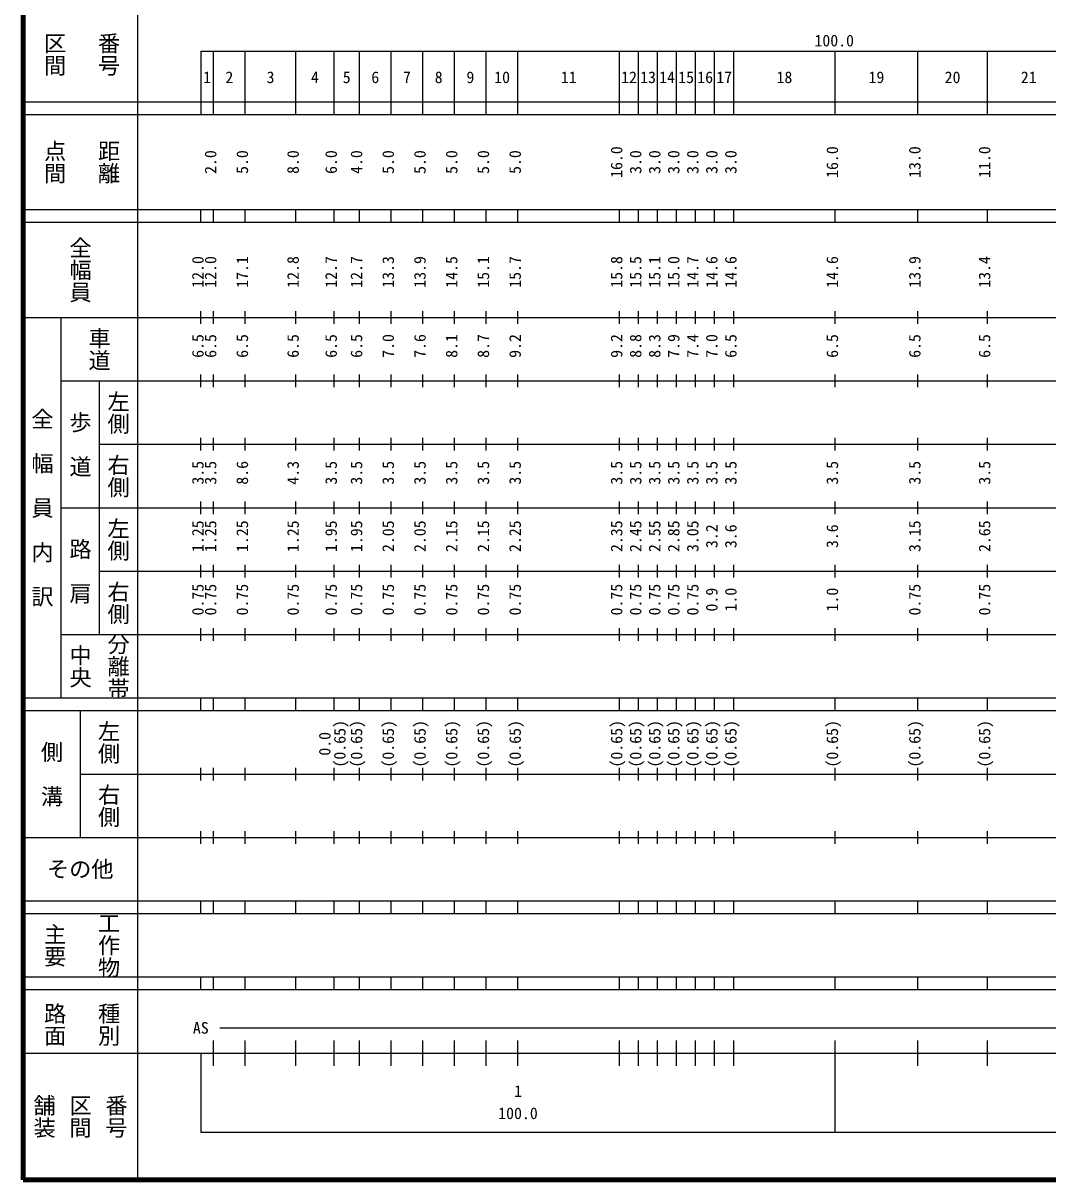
# Model space of a CAD drawing. Units: millimetres on the paper, enlarged 1000 times. Extents: x 40000 to 680000, y 20000 to 380000.
# Drawn here: x 40000 to 201519, y 20000 to 202409 of the extents above; entities that cross this region are included whole.
import ezdxf
from ezdxf.enums import TextEntityAlignment as Align

# ---------------------------------------------------------------- set-up
doc = ezdxf.new("R2010")
doc.units = ezdxf.units.MM
doc.header["$LTSCALE"] = 1000
doc.layers.add('M-TTL', color=2, linetype='Continuous', lineweight=140)
doc.layers.add('M-TTL-BAND', color=7, linetype='Continuous', lineweight=25)
doc.styles.add('@ＭＳ ゴシック', font='')
doc.styles.add('ＭＳ ゴシック', font='')
doc.styles.get('@ＭＳ ゴシック').set_extended_font_data('@MS Gothic')
doc.styles.get('ＭＳ ゴシック').set_extended_font_data('MS Gothic')

msp = doc.modelspace()

# ---------------------------------------------------------------- linework, layer by layer
at = {"layer": 'M-TTL'}
for p, q in [((40000, 380000), (40000, 20000)), ((40000, 20000), (680000, 20000))]:
    msp.add_line(p, q, dxfattribs=at)
at = {"layer": 'M-TTL-BAND'}
for p, q in [((58000, 370000), (58000, 20000)), ((68000, 198000), (579000, 198000)), ((68000, 198000), (68000, 188000)), ((70000, 188000), (70000, 198000)), ((75000, 188000), (75000, 198000)), ((83000, 188000), (83000, 198000)), ((89000, 188000), (89000, 198000)), ((93000, 188000), (93000, 198000)), ((98000, 188000), (98000, 198000)), ((103000, 188000), (103000, 198000)), ((108000, 188000), (108000, 198000)), ((113000, 188000), (113000, 198000)), ((118000, 188000), (118000, 198000)), ((134000, 188000), (134000, 198000)), ((137000, 188000), (137000, 198000)), ((140000, 188000), (140000, 198000)), ((143000, 188000), (143000, 198000)), ((146000, 188000), (146000, 198000)), ((149000, 188000), (149000, 198000)), ((152000, 188000), (152000, 198000)), ((168000, 188000), (168000, 198000)), ((181000, 188000), (181000, 198000)), ((192000, 188000), (192000, 198000)), ((40000, 190000), (579000, 190000)), ((40000, 188000), (579000, 188000)), ((40000, 173000), (579000, 173000)), ((68000, 171000), (68000, 173000)), ((70000, 171000), (70000, 173000)), ((75000, 171000), (75000, 173000)), ((83000, 171000), (83000, 173000)), ((89000, 171000), (89000, 173000)), ((93000, 171000), (93000, 173000)), ((98000, 171000), (98000, 173000)), ((103000, 171000), (103000, 173000)), ((108000, 171000), (108000, 173000)), ((113000, 171000), (113000, 173000)), ((118000, 171000), (118000, 173000)), ((134000, 171000), (134000, 173000)), ((137000, 171000), (137000, 173000)), ((140000, 171000), (140000, 173000)), ((143000, 171000), (143000, 173000)), ((146000, 171000), (146000, 173000)), ((149000, 171000), (149000, 173000)), ((152000, 171000), (152000, 173000)), ((168000, 171000), (168000, 173000)), ((181000, 171000), (181000, 173000)), ((192000, 171000), (192000, 173000)), ((40000, 171000), (579000, 171000)), ((68000, 155000), (68000, 157000)), ((70000, 155000), (70000, 157000)), ((75000, 155000), (75000, 157000)), ((83000, 155000), (83000, 157000)), ((89000, 155000), (89000, 157000)), ((93000, 155000), (93000, 157000)), ((98000, 155000), (98000, 157000)), ((103000, 155000), (103000, 157000)), ((108000, 155000), (108000, 157000)), ((113000, 155000), (113000, 157000)), ((118000, 155000), (118000, 157000)), ((134000, 155000), (134000, 157000)), ((137000, 155000), (137000, 157000)), ((140000, 155000), (140000, 157000)), ((143000, 155000), (143000, 157000)), ((146000, 155000), (146000, 157000)), ((149000, 155000), (149000, 157000)), ((152000, 155000), (152000, 157000)), ((168000, 155000), (168000, 157000)), ((181000, 155000), (181000, 157000)), ((192000, 155000), (192000, 157000)), ((40000, 156000), (579000, 156000)), ((46000, 96000), (46000, 156000)), ((46000, 146000), (579000, 146000)), ((52000, 146000), (52000, 106000)), ((68000, 145000), (68000, 147000)), ((70000, 145000), (70000, 147000)), ((75000, 145000), (75000, 147000)), ((83000, 145000), (83000, 147000)), ((89000, 145000), (89000, 147000)), ((93000, 145000), (93000, 147000)), ((98000, 145000), (98000, 147000)), ((103000, 145000), (103000, 147000)), ((108000, 145000), (108000, 147000)), ((113000, 145000), (113000, 147000)), ((118000, 145000), (118000, 147000)), ((134000, 145000), (134000, 147000)), ((137000, 145000), (137000, 147000)), ((140000, 145000), (140000, 147000)), ((143000, 145000), (143000, 147000)), ((146000, 145000), (146000, 147000)), ((149000, 145000), (149000, 147000)), ((152000, 145000), (152000, 147000)), ((168000, 145000), (168000, 147000)), ((181000, 145000), (181000, 147000)), ((192000, 145000), (192000, 147000)), ((68000, 135000), (68000, 137000)), ((70000, 135000), (70000, 137000)), ((75000, 135000), (75000, 137000)), ((83000, 135000), (83000, 137000)), ((89000, 135000), (89000, 137000)), ((93000, 135000), (93000, 137000)), ((98000, 135000), (98000, 137000)), ((103000, 135000), (103000, 137000)), ((108000, 135000), (108000, 137000)), ((113000, 135000), (113000, 137000)), ((118000, 135000), (118000, 137000)), ((134000, 135000), (134000, 137000)), ((137000, 135000), (137000, 137000)), ((140000, 135000), (140000, 137000)), ((143000, 135000), (143000, 137000)), ((146000, 135000), (146000, 137000)), ((149000, 135000), (149000, 137000)), ((152000, 135000), (152000, 137000)), ((168000, 135000), (168000, 137000)), ((181000, 135000), (181000, 137000)), ((192000, 135000), (192000, 137000)), ((52000, 136000), (579000, 136000)), ((46000, 126000), (579000, 126000)), ((68000, 125000), (68000, 127000)), ((70000, 125000), (70000, 127000)), ((75000, 125000), (75000, 127000)), ((83000, 125000), (83000, 127000)), ((89000, 125000), (89000, 127000)), ((93000, 125000), (93000, 127000)), ((98000, 125000), (98000, 127000)), ((103000, 125000), (103000, 127000)), ((108000, 125000), (108000, 127000)), ((113000, 125000), (113000, 127000)), ((118000, 125000), (118000, 127000)), ((134000, 125000), (134000, 127000)), ((137000, 125000), (137000, 127000)), ((140000, 125000), (140000, 127000)), ((143000, 125000), (143000, 127000)), ((146000, 125000), (146000, 127000)), ((149000, 125000), (149000, 127000)), ((152000, 125000), (152000, 127000)), ((168000, 125000), (168000, 127000)), ((181000, 125000), (181000, 127000)), ((192000, 125000), (192000, 127000)), ((68000, 115000), (68000, 117000)), ((70000, 115000), (70000, 117000)), ((75000, 115000), (75000, 117000)), ((83000, 115000), (83000, 117000)), ((89000, 115000), (89000, 117000)), ((93000, 115000), (93000, 117000)), ((98000, 115000), (98000, 117000)), ((103000, 115000), (103000, 117000)), ((108000, 115000), (108000, 117000)), ((113000, 115000), (113000, 117000)), ((118000, 115000), (118000, 117000)), ((134000, 115000), (134000, 117000)), ((137000, 115000), (137000, 117000)), ((140000, 115000), (140000, 117000)), ((143000, 115000), (143000, 117000)), ((146000, 115000), (146000, 117000)), ((149000, 115000), (149000, 117000)), ((152000, 115000), (152000, 117000)), ((168000, 115000), (168000, 117000)), ((181000, 115000), (181000, 117000)), ((192000, 115000), (192000, 117000)), ((52000, 116000), (579000, 116000)), ((46000, 106000), (579000, 106000)), ((68000, 105000), (68000, 107000)), ((70000, 105000), (70000, 107000)), ((75000, 105000), (75000, 107000)), ((83000, 105000), (83000, 107000)), ((89000, 105000), (89000, 107000)), ((93000, 105000), (93000, 107000)), ((98000, 105000), (98000, 107000)), ((103000, 105000), (103000, 107000)), ((108000, 105000), (108000, 107000)), ((113000, 105000), (113000, 107000)), ((118000, 105000), (118000, 107000)), ((134000, 105000), (134000, 107000)), ((137000, 105000), (137000, 107000)), ((140000, 105000), (140000, 107000)), ((143000, 105000), (143000, 107000)), ((146000, 105000), (146000, 107000)), ((149000, 105000), (149000, 107000)), ((152000, 105000), (152000, 107000)), ((168000, 105000), (168000, 107000)), ((181000, 105000), (181000, 107000)), ((192000, 105000), (192000, 107000)), ((40000, 96000), (579000, 96000)), ((68000, 94000), (68000, 96000)), ((70000, 94000), (70000, 96000)), ((75000, 94000), (75000, 96000)), ((83000, 94000), (83000, 96000)), ((89000, 94000), (89000, 96000)), ((93000, 94000), (93000, 96000)), ((98000, 94000), (98000, 96000)), ((103000, 94000), (103000, 96000)), ((108000, 94000), (108000, 96000)), ((113000, 94000), (113000, 96000)), ((118000, 94000), (118000, 96000)), ((134000, 94000), (134000, 96000)), ((137000, 94000), (137000, 96000)), ((140000, 94000), (140000, 96000)), ((143000, 94000), (143000, 96000)), ((146000, 94000), (146000, 96000)), ((149000, 94000), (149000, 96000)), ((152000, 94000), (152000, 96000)), ((168000, 94000), (168000, 96000)), ((181000, 94000), (181000, 96000)), ((192000, 94000), (192000, 96000)), ((40000, 94000), (579000, 94000)), ((49000, 94000), (49000, 74000)), ((49000, 84000), (579000, 84000)), ((68000, 83000), (68000, 85000)), ((70000, 83000), (70000, 85000)), ((75000, 83000), (75000, 85000)), ((83000, 83000), (83000, 85000)), ((89000, 83000), (89000, 85000)), ((93000, 83000), (93000, 85000)), ((98000, 83000), (98000, 85000)), ((103000, 83000), (103000, 85000)), ((108000, 83000), (108000, 85000)), ((113000, 83000), (113000, 85000)), ((118000, 83000), (118000, 85000)), ((134000, 83000), (134000, 85000)), ((137000, 83000), (137000, 85000)), ((140000, 83000), (140000, 85000)), ((143000, 83000), (143000, 85000)), ((146000, 83000), (146000, 85000)), ((149000, 83000), (149000, 85000)), ((152000, 83000), (152000, 85000)), ((168000, 83000), (168000, 85000)), ((181000, 83000), (181000, 85000)), ((192000, 83000), (192000, 85000)), ((68000, 73000), (68000, 75000)), ((70000, 73000), (70000, 75000)), ((75000, 73000), (75000, 75000)), ((83000, 73000), (83000, 75000)), ((89000, 73000), (89000, 75000)), ((93000, 73000), (93000, 75000)), ((98000, 73000), (98000, 75000)), ((103000, 73000), (103000, 75000)), ((108000, 73000), (108000, 75000)), ((113000, 73000), (113000, 75000)), ((118000, 73000), (118000, 75000)), ((134000, 73000), (134000, 75000)), ((137000, 73000), (137000, 75000)), ((140000, 73000), (140000, 75000)), ((143000, 73000), (143000, 75000)), ((146000, 73000), (146000, 75000)), ((149000, 73000), (149000, 75000)), ((152000, 73000), (152000, 75000)), ((168000, 73000), (168000, 75000)), ((181000, 73000), (181000, 75000)), ((192000, 73000), (192000, 75000)), ((40000, 74000), (579000, 74000)), ((40000, 64000), (579000, 64000)), ((68000, 62000), (68000, 64000)), ((70000, 62000), (70000, 64000)), ((75000, 62000), (75000, 64000)), ((83000, 62000), (83000, 64000)), ((89000, 62000), (89000, 64000)), ((93000, 62000), (93000, 64000)), ((98000, 62000), (98000, 64000)), ((103000, 62000), (103000, 64000)), ((108000, 62000), (108000, 64000)), ((113000, 62000), (113000, 64000)), ((118000, 62000), (118000, 64000)), ((134000, 62000), (134000, 64000)), ((137000, 62000), (137000, 64000)), ((140000, 62000), (140000, 64000)), ((143000, 62000), (143000, 64000)), ((146000, 62000), (146000, 64000)), ((149000, 62000), (149000, 64000)), ((152000, 62000), (152000, 64000)), ((168000, 62000), (168000, 64000)), ((181000, 62000), (181000, 64000)), ((192000, 62000), (192000, 64000)), ((40000, 62000), (579000, 62000)), ((40000, 52000), (579000, 52000)), ((68000, 50000), (68000, 52000)), ((70000, 50000), (70000, 52000)), ((75000, 50000), (75000, 52000)), ((83000, 50000), (83000, 52000)), ((89000, 50000), (89000, 52000)), ((93000, 50000), (93000, 52000)), ((98000, 50000), (98000, 52000)), ((103000, 50000), (103000, 52000)), ((108000, 50000), (108000, 52000)), ((113000, 50000), (113000, 52000)), ((118000, 50000), (118000, 52000)), ((134000, 50000), (134000, 52000)), ((137000, 50000), (137000, 52000)), ((140000, 50000), (140000, 52000)), ((143000, 50000), (143000, 52000)), ((146000, 50000), (146000, 52000)), ((149000, 50000), (149000, 52000)), ((152000, 50000), (152000, 52000)), ((168000, 50000), (168000, 52000)), ((181000, 50000), (181000, 52000)), ((192000, 50000), (192000, 52000)), ((40000, 50000), (579000, 50000)), ((71000, 44000), (565000, 44000)), ((70000, 38000), (70000, 42000)), ((75000, 38000), (75000, 42000)), ((83000, 38000), (83000, 42000)), ((89000, 38000), (89000, 42000)), ((93000, 38000), (93000, 42000)), ((98000, 38000), (98000, 42000)), ((103000, 38000), (103000, 42000)), ((108000, 38000), (108000, 42000)), ((113000, 38000), (113000, 42000)), ((118000, 38000), (118000, 42000)), ((134000, 38000), (134000, 42000)), ((137000, 38000), (137000, 42000)), ((140000, 38000), (140000, 42000)), ((143000, 38000), (143000, 42000)), ((146000, 38000), (146000, 42000)), ((149000, 38000), (149000, 42000)), ((152000, 38000), (152000, 42000)), ((168000, 27500), (168000, 42000)), ((181000, 38000), (181000, 42000)), ((192000, 38000), (192000, 42000)), ((40000, 40000), (579000, 40000)), ((68000, 40000), (68000, 27500)), ((68000, 27500), (579000, 27500))]:
    msp.add_line(p, q, dxfattribs=at)

# ---------------------------------------------------------------- texts
at = {"layer": 'M-TTL-BAND', "style": '@ＭＳ ゴシック'}
for s, p in [('番号', (53500, 197500)), ('区間', (45000, 197500)), ('点間', (45000, 180500)), ('距離', (53500, 180500)), ('全幅員', (49000, 163500)), ('車道', (52000, 151000)), ('左側', (55000, 141000)), ('全\u3000幅\u3000員\u3000内\u3000訳', (43000, 126000)), ('歩\u3000道', (49000, 136000)), ('右側', (55000, 131000)), ('左側', (55000, 121000)), ('路\u3000肩', (49000, 116000)), ('右側', (55000, 111000)), ('分離帯', (55000, 101000)), ('中央', (49000, 101000)), ('左側', (53500, 89000)), ('側\u3000溝', (44500, 84000)), ('右側', (53500, 79000)), ('主要', (45000, 57000)), ('工作物', (53500, 57000)), ('路面', (45000, 44500)), ('種別', (53500, 44500)), ('舗装', (43333, 30000)), ('区間', (49000, 30000)), ('番号', (54667, 30000))]:
    msp.add_text(s, height=2566, rotation=270, dxfattribs=at).set_placement(p, align=Align.MIDDLE_CENTER)
at = {"layer": 'M-TTL-BAND', "style": 'ＭＳ ゴシック'}
for s, p in [('100.0', (167844, 198195)), ('1', (69000, 192405)), ('2', (72500, 192405)), ('3', (79000, 192405)), ('4', (86000, 192405)), ('5', (91000, 192405)), ('6', (95500, 192405)), ('7', (100500, 192405)), ('8', (105500, 192405)), ('9', (110500, 192405)), ('10', (115500, 192405)), ('11', (126000, 192405)), ('12', (135500, 192405)), ('13', (138500, 192405)), ('14', (141500, 192405)), ('15', (144500, 192405)), ('16', (147500, 192405)), ('17', (150500, 192405)), ('18', (160000, 192405)), ('19', (174500, 192405)), ('20', (186500, 192405)), ('21', (198500, 192405)), ('AS', (68000, 42500)), ('1', (118000, 32523)), ('100.0', (118000, 29033))]:
    msp.add_text(s, height=1833, dxfattribs=at).set_placement(p, align=Align.BOTTOM_CENTER)
for s, p in [('16.0', (135000, 180500)), ('16.0', (169000, 180500)), ('13.0', (182000, 180500)), ('11.0', (193000, 180500)), ('2.0', (71000, 180500)), ('5.0', (76000, 180500)), ('8.0', (84000, 180500)), ('6.0', (90000, 180500)), ('4.0', (94000, 180500)), ('5.0', (99000, 180500)), ('5.0', (104000, 180500)), ('5.0', (109000, 180500)), ('5.0', (114000, 180500)), ('5.0', (119000, 180500)), ('3.0', (138000, 180500)), ('3.0', (141000, 180500)), ('3.0', (144000, 180500)), ('3.0', (147000, 180500)), ('3.0', (150000, 180500)), ('3.0', (153000, 180500)), ('12.0', (69000, 163174)), ('12.0', (71000, 163174)), ('17.1', (76000, 163174)), ('12.8', (84000, 163174)), ('12.7', (90000, 163174)), ('12.7', (94000, 163174)), ('13.3', (99000, 163174)), ('13.9', (104000, 163174)), ('14.5', (109000, 163174)), ('15.1', (114000, 163174)), ('15.7', (119000, 163174)), ('15.8', (135000, 163174)), ('15.5', (138000, 163174)), ('15.1', (141000, 163174)), ('15.0', (144000, 163174)), ('14.7', (147000, 163174)), ('14.6', (150000, 163174)), ('14.6', (153000, 163174)), ('14.6', (169000, 163174)), ('13.9', (182000, 163174)), ('13.4', (193000, 163174)), ('7.0', (99000, 151500)), ('7.6', (104000, 151500)), ('8.1', (109000, 151500)), ('8.7', (114000, 151500)), ('9.2', (119000, 151500)), ('9.2', (135000, 151500)), ('8.8', (138000, 151500)), ('7.9', (144000, 151500)), ('7.4', (147000, 151500)), ('7.0', (150000, 151500)), ('6.5', (69000, 151500)), ('6.5', (71000, 151500)), ('6.5', (76000, 151500)), ('6.5', (84000, 151500)), ('6.5', (90000, 151500)), ('6.5', (94000, 151500)), ('8.3', (141000, 151500)), ('6.5', (153000, 151500)), ('6.5', (169000, 151500)), ('6.5', (182000, 151500)), ('6.5', (193000, 151500)), ('3.5', (69000, 131500)), ('3.5', (71000, 131500)), ('8.6', (76000, 131500)), ('4.3', (84000, 131500)), ('3.5', (90000, 131500)), ('3.5', (94000, 131500)), ('3.5', (99000, 131500)), ('3.5', (104000, 131500)), ('3.5', (109000, 131500)), ('3.5', (114000, 131500)), ('3.5', (119000, 131500)), ('3.5', (135000, 131500)), ('3.5', (138000, 131500)), ('3.5', (141000, 131500)), ('3.5', (144000, 131500)), ('3.5', (147000, 131500)), ('3.5', (150000, 131500)), ('3.5', (153000, 131500)), ('3.5', (169000, 131500)), ('3.5', (182000, 131500)), ('3.5', (193000, 131500)), ('1.25', (69000, 121500)), ('1.25', (71000, 121500)), ('1.25', (76000, 121500)), ('1.25', (84000, 121500)), ('1.95', (90000, 121500)), ('1.95', (94000, 121500)), ('2.05', (99000, 121500)), ('2.05', (104000, 121500)), ('2.15', (109000, 121500)), ('2.15', (114000, 121500)), ('2.25', (119000, 121500)), ('2.35', (135000, 121500)), ('2.45', (138000, 121500)), ('2.55', (141000, 121500)), ('2.85', (144000, 121500)), ('3.05', (147000, 121500)), ('3.2', (150000, 121500)), ('3.6', (153000, 121500)), ('3.6', (169000, 121500)), ('3.15', (182000, 121500)), ('2.65', (193000, 121500)), ('0.75', (69000, 111500)), ('0.75', (71000, 111500)), ('0.75', (76000, 111500)), ('0.75', (84000, 111500)), ('0.75', (90000, 111500)), ('0.75', (94000, 111500)), ('0.75', (99000, 111500)), ('0.75', (104000, 111500)), ('0.75', (109000, 111500)), ('0.75', (114000, 111500)), ('0.75', (119000, 111500)), ('0.75', (135000, 111500)), ('0.75', (138000, 111500)), ('0.75', (141000, 111500)), ('0.75', (144000, 111500)), ('0.75', (147000, 111500)), ('0.9', (150000, 111500)), ('1.0', (153000, 111500)), ('1.0', (169000, 111500)), ('0.75', (182000, 111500)), ('0.75', (193000, 111500)), ('(0.65)', (91370, 88764)), ('(0.65)', (94000, 88764)), ('(0.65)', (99000, 88764)), ('(0.65)', (104000, 88764)), ('(0.65)', (109000, 88764)), ('(0.65)', (114000, 88764)), ('(0.65)', (119000, 88764)), ('(0.65)', (135000, 88764)), ('(0.65)', (138000, 88764)), ('(0.65)', (141000, 88764)), ('(0.65)', (144000, 88764)), ('(0.65)', (147000, 88764)), ('(0.65)', (150000, 88764)), ('(0.65)', (153000, 88764)), ('(0.65)', (169000, 88764)), ('(0.65)', (182000, 88764)), ('(0.65)', (193000, 88764)), ('0.0', (89000, 88764))]:
    msp.add_text(s, height=1833, rotation=90, dxfattribs=at).set_placement(p, align=Align.BOTTOM_CENTER)
msp.add_text('その他', height=2566, dxfattribs=at).set_placement((49000, 69000), align=Align.MIDDLE_CENTER)

doc.saveas('drawing.dxf')
